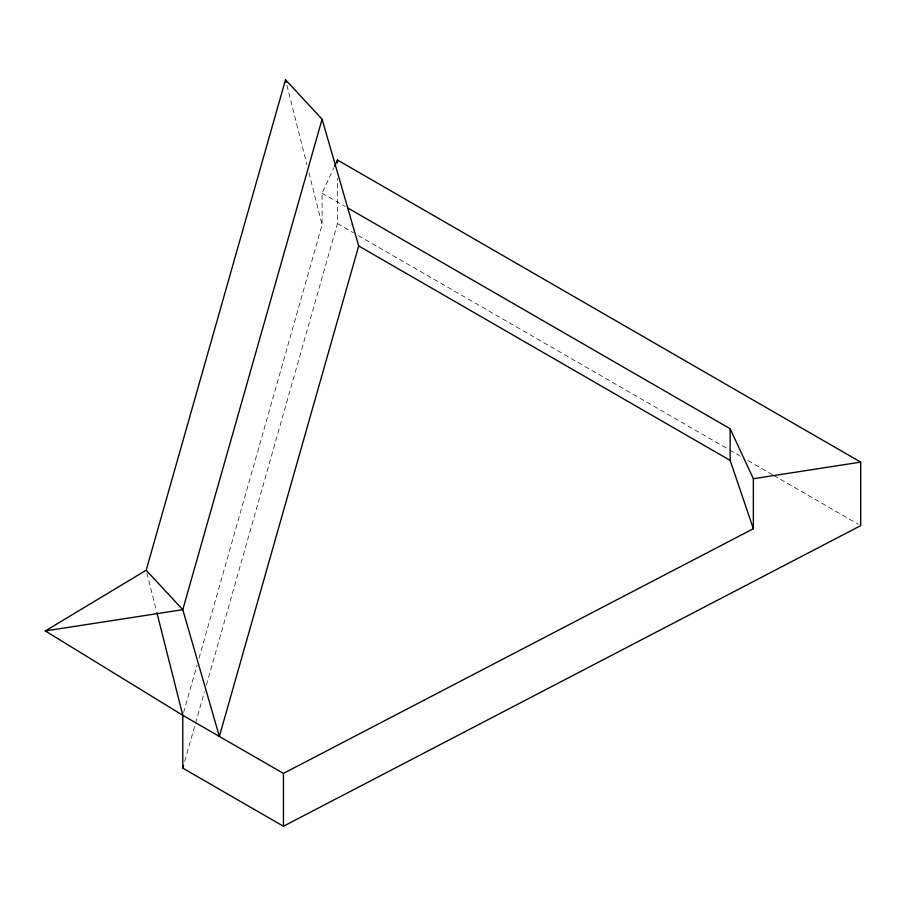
<?xml version="1.0" encoding="UTF-8"?>
<svg xmlns="http://www.w3.org/2000/svg" width="906" height="906" viewBox="0 0 906 906"><rect width="100%" height="100%" fill="white"/><g stroke="black" fill="none" stroke-linecap="round" stroke-linejoin="round"><path stroke-width="0.68" stroke-dasharray="4.53 3.4" d="M183.556 712.603L197.066 665.049M198.992 658.254L322.094 224.835L322.094 193.137L333.918 167.667M184.711 761.334L204.439 691.901M206.375 685.095L337.462 223.556L337.462 178.38M322.094 193.137L345.277 206.523M337.462 223.556L353.397 232.751M358.289 235.583L728.356 449.24M729.579 449.942L741.833 457.02M747.96 460.554L772.467 474.71M773.701 475.412L858.254 524.234M286.885 85.232L306.908 164.609M308.98 172.82L322.094 224.835M146.874 572.977L156.545 611.301"/><path stroke-width="1.36" d="M146.183 570.236L285.503 79.751L322.094 119.184L358.697 245.956L219.377 736.442L182.786 609.67L146.183 570.236L45.3 630.938L182.786 715.321L283.431 773.418L753.362 528.719L753.362 478.719L730.157 428.731L347.711 207.927M322.094 119.184L182.786 609.67L45.3 630.938M334.507 166.398L337.462 160.022L860.7 462.117L860.7 525.65L283.431 826.249L182.786 768.141L183.556 765.423M753.362 478.719L860.7 462.117M358.697 245.956L730.157 460.418L753.362 528.719M285.503 79.751L286.194 82.491M156.885 612.671L182.786 715.321L182.786 768.141M730.157 428.731L730.157 460.418M337.462 160.022L337.462 162.854M283.431 773.418L283.431 826.249"/></g></svg>
